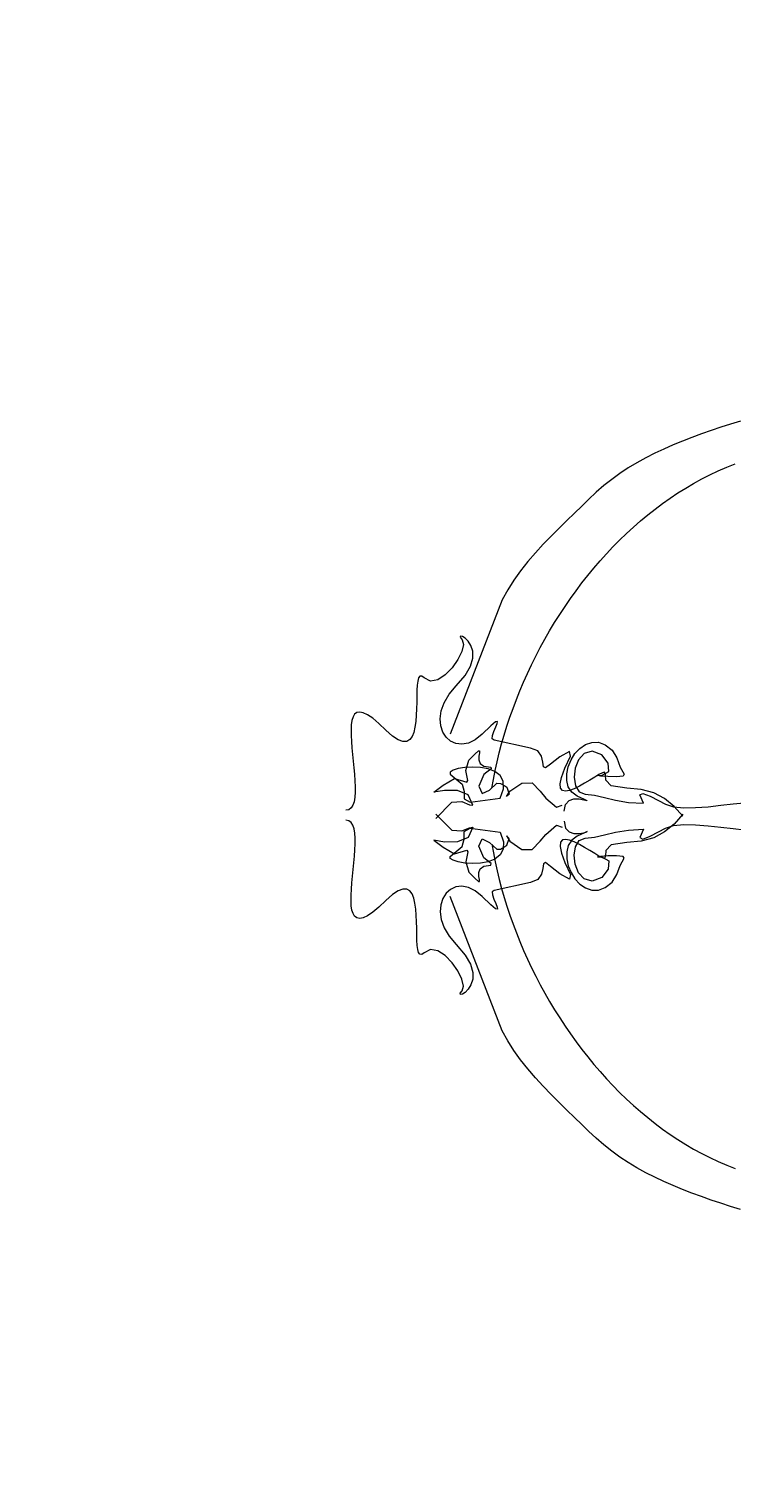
# Model space of a CAD drawing. Header units: centimetres. Extents: x -377343 to 693706, y 194584 to 813780.
# Drawn here: x 194758.4 to 194837.5, y 497991.7 to 498153 of the extents above; entities that cross this region are included whole.
import ezdxf

# ---------------------------------------------------------------- set-up
doc = ezdxf.new("R2010")
doc.units = ezdxf.units.CM
doc.layers.add('Layer1', color=7, linetype='Continuous')
doc.layers.add('PIPA', color=11, linetype='Continuous')

msp = doc.modelspace()

# ---------------------------------------------------------------- linework, layer by layer
at = {"layer": 'Layer1'}
for p, q in [((194838.284, 498108.955), (194837.183, 498108.613)), ((194833.909, 498107.524), (194832.834, 498107.131)), ((194834.994, 498107.9), (194833.909, 498107.524)), ((194836.085, 498108.262), (194834.994, 498107.9)), ((194837.183, 498108.613), (194836.085, 498108.262)), ((194829.678, 498105.829), (194828.655, 498105.345)), ((194830.716, 498106.287), (194829.678, 498105.829)), ((194831.769, 498106.72), (194830.716, 498106.287)), ((194832.834, 498107.131), (194831.769, 498106.72)), ((194826.663, 498104.283), (194825.697, 498103.701)), ((194827.65, 498104.83), (194826.663, 498104.283)), ((194828.655, 498105.345), (194827.65, 498104.83)), ((194836.736, 498103.78), (194837.693, 498104.155)), ((194836.736, 498103.78), (194837.693, 498104.155)), ((194824.754, 498103.082), (194823.834, 498102.422)), ((194825.697, 498103.701), (194824.754, 498103.082)), ((194833.028, 498101.973), (194833.936, 498102.469)), ((194833.028, 498101.973), (194833.936, 498102.469)), ((194833.936, 498102.469), (194834.857, 498102.936)), ((194833.936, 498102.469), (194834.857, 498102.936)), ((194834.857, 498102.936), (194835.79, 498103.373)), ((194834.857, 498102.936), (194835.79, 498103.373)), ((194835.79, 498103.373), (194836.736, 498103.78)), ((194835.79, 498103.373), (194836.736, 498103.78)), ((194822.074, 498100.969), (194821.236, 498100.172)), ((194822.94, 498101.718), (194822.074, 498100.969)), ((194823.834, 498102.422), (194822.94, 498101.718)), ((194830.385, 498100.322), (194831.253, 498100.899)), ((194830.385, 498100.322), (194831.253, 498100.899)), ((194831.253, 498100.899), (194832.134, 498101.45)), ((194831.253, 498100.899), (194832.134, 498101.45)), ((194832.134, 498101.45), (194833.028, 498101.973)), ((194832.134, 498101.45), (194833.028, 498101.973)), ((194820.474, 498099.421), (194819.659, 498098.634)), ((194821.236, 498100.172), (194820.474, 498099.421)), ((194828.692, 498099.092), (194829.532, 498099.719)), ((194828.692, 498099.092), (194829.532, 498099.719)), ((194829.532, 498099.719), (194830.385, 498100.322)), ((194829.532, 498099.719), (194830.385, 498100.322)), ((194818.805, 498097.811), (194817.925, 498096.952)), ((194819.659, 498098.634), (194818.805, 498097.811)), ((194826.263, 498097.068), (194827.058, 498097.766)), ((194826.263, 498097.068), (194827.058, 498097.766)), ((194827.058, 498097.766), (194827.868, 498098.44)), ((194827.058, 498097.766), (194827.868, 498098.44)), ((194827.868, 498098.44), (194828.692, 498099.092)), ((194827.868, 498098.44), (194828.692, 498099.092)), ((194817.032, 498096.059), (194816.141, 498095.133)), ((194817.925, 498096.952), (194817.032, 498096.059)), ((194824.72, 498095.611), (194825.484, 498096.35)), ((194824.72, 498095.611), (194825.484, 498096.35)), ((194825.484, 498096.35), (194826.263, 498097.068)), ((194825.484, 498096.35), (194826.263, 498097.068)), ((194816.141, 498095.133), (194815.263, 498094.173)), ((194823.24, 498094.073), (194823.971, 498094.851)), ((194823.24, 498094.073), (194823.971, 498094.851)), ((194823.971, 498094.851), (194824.72, 498095.611)), ((194823.971, 498094.851), (194824.72, 498095.611)), ((194814.413, 498093.182), (194813.604, 498092.159)), ((194815.263, 498094.173), (194814.413, 498093.182)), ((194821.825, 498092.461), (194822.524, 498093.276)), ((194821.825, 498092.461), (194822.524, 498093.276)), ((194822.524, 498093.276), (194823.24, 498094.073)), ((194822.524, 498093.276), (194823.24, 498094.073)), ((194813.604, 498092.159), (194812.848, 498091.106)), ((194820.478, 498090.783), (194821.143, 498091.63)), ((194820.478, 498090.783), (194821.143, 498091.63)), ((194821.143, 498091.63), (194821.825, 498092.461)), ((194821.143, 498091.63), (194821.825, 498092.461)), ((194812.16, 498090.023), (194811.552, 498088.911)), ((194812.848, 498091.106), (194812.16, 498090.023)), ((194819.202, 498089.043), (194819.831, 498089.92)), ((194819.202, 498089.043), (194819.831, 498089.92)), ((194819.831, 498089.92), (194820.478, 498090.783)), ((194819.831, 498089.92), (194820.478, 498090.783)), ((194811.552, 498088.911), (194805.697, 498073.822)), ((194817.997, 498087.25), (194818.59, 498088.153)), ((194817.997, 498087.25), (194818.59, 498088.153)), ((194818.59, 498088.153), (194819.202, 498089.043)), ((194818.59, 498088.153), (194819.202, 498089.043)), ((194816.866, 498085.408), (194817.422, 498086.335)), ((194816.866, 498085.408), (194817.422, 498086.335)), ((194817.422, 498086.335), (194817.997, 498087.25)), ((194817.422, 498086.335), (194817.997, 498087.25)), ((194806.861, 498084.815), (194806.829, 498084.693)), ((194807.071, 498084.777), (194806.861, 498084.815)), ((194807.385, 498084.584), (194807.071, 498084.777)), ((194816.329, 498084.472), (194816.866, 498085.408)), ((194816.329, 498084.472), (194816.866, 498085.408)), ((194807.013, 498083.105), (194806.565, 498082.182)), ((194806.829, 498084.693), (194807.048, 498084.407)), ((194807.197, 498083.891), (194807.013, 498083.105)), ((194807.048, 498084.407), (194807.197, 498083.891)), ((194807.731, 498084.24), (194807.385, 498084.584)), ((194808.035, 498083.749), (194807.731, 498084.24)), ((194808.224, 498083.115), (194808.035, 498083.749)), ((194808.226, 498082.341), (194808.224, 498083.115)), ((194815.314, 498082.57), (194815.812, 498083.525)), ((194815.314, 498082.57), (194815.812, 498083.525)), ((194815.812, 498083.525), (194816.329, 498084.472)), ((194815.812, 498083.525), (194816.329, 498084.472)), ((194806.565, 498082.182), (194805.922, 498081.254)), ((194807.966, 498081.433), (194808.226, 498082.341)), ((194814.378, 498080.637), (194814.836, 498081.607)), ((194814.378, 498080.637), (194814.836, 498081.607)), ((194814.836, 498081.607), (194815.314, 498082.57)), ((194814.836, 498081.607), (194815.314, 498082.57)), ((194802.16, 498080.121), (194802.064, 498079.779)), ((194802.303, 498080.311), (194802.16, 498080.121)), ((194802.502, 498080.321), (194802.303, 498080.311)), ((194802.769, 498080.128), (194802.502, 498080.321)), ((194803.507, 498079.758), (194802.769, 498080.128)), ((194804.324, 498079.91), (194803.507, 498079.758)), ((194805.152, 498080.453), (194804.324, 498079.91)), ((194805.922, 498081.254), (194805.152, 498080.453)), ((194806.372, 498079.227), (194807.373, 498080.394)), ((194807.373, 498080.394), (194807.966, 498081.433)), ((194813.94, 498079.66), (194814.378, 498080.637)), ((194813.94, 498079.66), (194814.378, 498080.637)), ((194801.972, 498078.736), (194801.955, 498078.086)), ((194802.005, 498079.308), (194801.972, 498078.736)), ((194802.064, 498079.779), (194802.005, 498079.308)), ((194805.016, 498077.34), (194805.569, 498078.284)), ((194805.569, 498078.284), (194806.372, 498079.227)), ((194813.128, 498077.691), (194813.523, 498078.678)), ((194813.128, 498077.691), (194813.523, 498078.678)), ((194813.523, 498078.678), (194813.94, 498079.66)), ((194813.523, 498078.678), (194813.94, 498079.66)), ((194801.927, 498076.66), (194801.896, 498075.933)), ((194801.944, 498077.386), (194801.927, 498076.66)), ((194801.955, 498078.086), (194801.944, 498077.386)), ((194804.692, 498076.421), (194805.016, 498077.34)), ((194812.4, 498075.706), (194812.753, 498076.7)), ((194812.4, 498075.706), (194812.753, 498076.7)), ((194812.753, 498076.7), (194813.128, 498077.691)), ((194812.753, 498076.7), (194813.128, 498077.691)), ((194794.67, 498075.34), (194794.596, 498074.854)), ((194794.793, 498075.739), (194794.67, 498075.34)), ((194794.975, 498076.038), (194794.793, 498075.739)), ((194795.223, 498076.224), (194794.975, 498076.038)), ((194795.543, 498076.284), (194795.223, 498076.224)), ((194795.943, 498076.207), (194795.543, 498076.284)), ((194796.43, 498075.98), (194795.943, 498076.207)), ((194797.012, 498075.59), (194796.43, 498075.98)), ((194797.696, 498075.025), (194797.012, 498075.59)), ((194798.49, 498074.273), (194797.696, 498075.025)), ((194801.84, 498075.232), (194801.747, 498074.582)), ((194801.896, 498075.933), (194801.84, 498075.232)), ((194804.576, 498075.549), (194804.692, 498076.421)), ((194804.645, 498074.75), (194804.576, 498075.549)), ((194810.794, 498075.19), (194810.258, 498074.748)), ((194811.002, 498075.248), (194810.794, 498075.19)), ((194810.811, 498074.615), (194810.976, 498075.023)), ((194810.976, 498075.023), (194811.002, 498075.248)), ((194812.068, 498074.71), (194812.4, 498075.706)), ((194812.068, 498074.71), (194812.4, 498075.706)), ((194794.596, 498074.854), (194794.567, 498074.292)), ((194794.567, 498074.292), (194794.573, 498073.667)), ((194794.573, 498073.667), (194794.607, 498072.992)), ((194799.238, 498073.598), (194798.49, 498074.273)), ((194799.868, 498073.178), (194799.238, 498073.598)), ((194801.415, 498073.537), (194801.154, 498073.192)), ((194801.609, 498074.009), (194801.415, 498073.537)), ((194801.747, 498074.582), (194801.609, 498074.009)), ((194804.878, 498074.046), (194804.645, 498074.75)), ((194805.254, 498073.462), (194804.878, 498074.046)), ((194805.751, 498073.023), (194805.254, 498073.462)), ((194809.3, 498073.822), (194808.52, 498073.182)), ((194810.258, 498074.748), (194809.3, 498073.822)), ((194810.427, 498073.288), (194810.442, 498073.647)), ((194810.442, 498073.647), (194810.601, 498074.122)), ((194810.601, 498074.122), (194810.811, 498074.615)), ((194811.472, 498072.713), (194811.759, 498073.712)), ((194811.472, 498072.713), (194811.759, 498073.712)), ((194811.759, 498073.712), (194812.068, 498074.71)), ((194811.759, 498073.712), (194812.068, 498074.71)), ((194794.607, 498072.992), (194794.663, 498072.279)), ((194794.663, 498072.279), (194794.733, 498071.541)), ((194800.391, 498072.987), (194799.868, 498073.178)), ((194800.816, 498073), (194800.391, 498072.987)), ((194801.154, 498073.192), (194800.816, 498073)), ((194806.347, 498072.751), (194805.751, 498073.023)), ((194807.022, 498072.671), (194806.347, 498072.751)), ((194807.754, 498072.807), (194807.022, 498072.671)), ((194808.52, 498073.182), (194807.754, 498072.807)), ((194808.517, 498071.602), (194808.888, 498071.924)), ((194808.517, 498071.602), (194808.888, 498071.924)), ((194808.888, 498071.924), (194809.008, 498071.935)), ((194808.888, 498071.924), (194809.008, 498071.935)), ((194809.008, 498071.935), (194808.981, 498071.718)), ((194809.008, 498071.935), (194808.981, 498071.718)), ((194810.651, 498073.146), (194810.427, 498073.288)), ((194814.705, 498072.246), (194810.651, 498073.146)), ((194811.208, 498071.714), (194811.472, 498072.713)), ((194811.208, 498071.714), (194811.472, 498072.713)), ((194815.544, 498071.924), (194814.705, 498072.246)), ((194815.94, 498071.328), (194815.544, 498071.924)), ((194819.076, 498071.862), (194817.992, 498071.278)), ((194819.209, 498071.345), (194819.076, 498071.862)), ((194819.708, 498071.621), (194820.255, 498072.211)), ((194819.708, 498071.621), (194820.255, 498072.211)), ((194820.255, 498072.211), (194820.889, 498072.649)), ((194820.255, 498072.211), (194820.889, 498072.649)), ((194821.641, 498071.901), (194820.752, 498071.633)), ((194821.641, 498071.901), (194820.752, 498071.633)), ((194820.889, 498072.649), (194821.589, 498072.891)), ((194820.889, 498072.649), (194821.589, 498072.891)), ((194821.589, 498072.891), (194822.336, 498072.895)), ((194821.589, 498072.891), (194822.336, 498072.895)), ((194822.72, 498071.479), (194821.641, 498071.901)), ((194822.72, 498071.479), (194821.641, 498071.901)), ((194822.336, 498072.895), (194823.111, 498072.617)), ((194822.336, 498072.895), (194823.111, 498072.617)), ((194823.111, 498072.617), (194823.893, 498072.014)), ((194823.111, 498072.617), (194823.893, 498072.014)), ((194823.893, 498072.014), (194824.419, 498071.138)), ((194823.893, 498072.014), (194824.419, 498071.138)), ((194794.733, 498071.541), (194794.81, 498070.791)), ((194794.81, 498070.791), (194794.886, 498070.04)), ((194807.457, 498069.72), (194807.79, 498070.888)), ((194807.457, 498069.72), (194807.79, 498070.888)), ((194807.79, 498070.888), (194808.517, 498071.602)), ((194807.79, 498070.888), (194808.517, 498071.602)), ((194808.91, 498071.355), (194808.9, 498070.929)), ((194808.91, 498071.355), (194808.9, 498070.929)), ((194808.9, 498070.929), (194809.053, 498070.523)), ((194808.9, 498070.929), (194809.053, 498070.523)), ((194808.981, 498071.718), (194808.91, 498071.355)), ((194808.981, 498071.718), (194808.91, 498071.355)), ((194809.053, 498070.523), (194809.475, 498070.219)), ((194809.053, 498070.523), (194809.475, 498070.219)), ((194809.475, 498070.219), (194810.268, 498070.1)), ((194809.475, 498070.219), (194810.268, 498070.1)), ((194810.747, 498069.719), (194810.966, 498070.716)), ((194810.747, 498069.719), (194810.966, 498070.716)), ((194810.966, 498070.716), (194811.208, 498071.714)), ((194810.966, 498070.716), (194811.208, 498071.714)), ((194816.085, 498070.669), (194815.94, 498071.328)), ((194816.173, 498070.16), (194816.085, 498070.669)), ((194816.957, 498070.444), (194816.399, 498070.014)), ((194817.992, 498071.278), (194816.957, 498070.444)), ((194818.58, 498069.988), (194819.209, 498071.345)), ((194818.952, 498070.155), (194819.267, 498070.921)), ((194818.952, 498070.155), (194819.267, 498070.921)), ((194819.267, 498070.921), (194819.708, 498071.621)), ((194819.267, 498070.921), (194819.708, 498071.621)), ((194820.116, 498070.941), (194819.735, 498069.995)), ((194820.116, 498070.941), (194819.735, 498069.995)), ((194820.752, 498071.633), (194820.116, 498070.941)), ((194820.752, 498071.633), (194820.116, 498070.941)), ((194823.429, 498070.55), (194822.72, 498071.479)), ((194823.429, 498070.55), (194822.72, 498071.479)), ((194823.525, 498069.621), (194823.429, 498070.55)), ((194823.525, 498069.621), (194823.429, 498070.55)), ((194824.419, 498071.138), (194824.794, 498070.112)), ((194824.419, 498071.138), (194824.794, 498070.112)), ((194794.886, 498070.04), (194794.953, 498069.301)), ((194794.953, 498069.301), (194795.005, 498068.587)), ((194795.005, 498068.587), (194795.035, 498067.91)), ((194804.913, 498068.077), (194806.201, 498068.819)), ((194804.913, 498068.077), (194806.201, 498068.819)), ((194805.709, 498069.544), (194805.697, 498069.318)), ((194805.697, 498069.318), (194807.048, 498068.192)), ((194806.036, 498069.759), (194805.709, 498069.544)), ((194806.608, 498069.941), (194806.036, 498069.759)), ((194806.201, 498068.819), (194807.565, 498068.41)), ((194806.201, 498068.819), (194807.565, 498068.41)), ((194807.357, 498070.069), (194806.608, 498069.941)), ((194808.211, 498070.121), (194807.357, 498070.069)), ((194807.674, 498068.602), (194807.457, 498069.72)), ((194807.674, 498068.602), (194807.457, 498069.72)), ((194807.565, 498068.41), (194807.674, 498068.602)), ((194807.565, 498068.41), (194807.674, 498068.602)), ((194809.103, 498070.078), (194808.211, 498070.121)), ((194809.467, 498069.265), (194808.917, 498067.96)), ((194809.467, 498069.265), (194808.917, 498067.96)), ((194809.962, 498069.917), (194809.103, 498070.078)), ((194810.318, 498069.92), (194809.467, 498069.265)), ((194810.318, 498069.92), (194809.467, 498069.265)), ((194810.718, 498069.618), (194809.962, 498069.917)), ((194810.268, 498070.1), (194810.318, 498069.92)), ((194810.268, 498070.1), (194810.318, 498069.92)), ((194810.38, 498067.735), (194810.552, 498068.725)), ((194810.38, 498067.735), (194810.552, 498068.725)), ((194810.552, 498068.725), (194810.747, 498069.719)), ((194810.552, 498068.725), (194810.747, 498069.719)), ((194811.302, 498069.159), (194810.718, 498069.618)), ((194811.645, 498068.52), (194811.302, 498069.159)), ((194816.399, 498070.014), (194816.173, 498070.16)), ((194818.051, 498068.217), (194818.204, 498068.957)), ((194818.204, 498068.957), (194818.58, 498069.988)), ((194818.778, 498068.595), (194818.783, 498069.365)), ((194818.778, 498068.595), (194818.783, 498069.365)), ((194818.958, 498067.888), (194818.778, 498068.595)), ((194818.958, 498067.888), (194818.778, 498068.595)), ((194818.783, 498069.365), (194818.952, 498070.155)), ((194818.783, 498069.365), (194818.952, 498070.155)), ((194819.735, 498069.995), (194819.615, 498068.965)), ((194819.735, 498069.995), (194819.615, 498068.965)), ((194819.615, 498068.965), (194819.758, 498068.019)), ((194819.615, 498068.965), (194819.758, 498068.019)), ((194821.38, 498068.661), (194820.794, 498068.308)), ((194821.926, 498068.995), (194821.38, 498068.661)), ((194822.404, 498069.277), (194821.926, 498068.995)), ((194822.247, 498069.168), (194822.767, 498069.199)), ((194822.247, 498069.168), (194822.767, 498069.199)), ((194822.584, 498069.103), (194822.247, 498069.168)), ((194822.584, 498069.103), (194822.247, 498069.168)), ((194822.785, 498069.471), (194822.404, 498069.277)), ((194823.415, 498069.044), (194822.584, 498069.103)), ((194823.415, 498069.044), (194822.584, 498069.103)), ((194822.767, 498069.199), (194823.525, 498069.621)), ((194822.767, 498069.199), (194823.525, 498069.621)), ((194823.038, 498069.543), (194822.785, 498069.471)), ((194823.14, 498069.261), (194823.038, 498069.543)), ((194823.179, 498068.642), (194823.14, 498069.261)), ((194823.766, 498068.023), (194823.179, 498068.642)), ((194824.377, 498069.032), (194823.415, 498069.044)), ((194824.377, 498069.032), (194823.415, 498069.044)), ((194825.108, 498069.107), (194824.377, 498069.032)), ((194825.108, 498069.107), (194824.377, 498069.032)), ((194824.794, 498070.112), (194825.244, 498069.311)), ((194824.794, 498070.112), (194825.244, 498069.311)), ((194825.244, 498069.311), (194825.108, 498069.107)), ((194825.244, 498069.311), (194825.108, 498069.107)), ((194795.034, 498067.283), (194794.996, 498066.718)), ((194795.035, 498067.91), (194795.034, 498067.283)), ((194803.849, 498067.284), (194804.913, 498068.077)), ((194803.849, 498067.284), (194804.913, 498068.077)), ((194805.058, 498067.499), (194803.849, 498067.284)), ((194805.058, 498067.499), (194803.849, 498067.284)), ((194806.51, 498067.481), (194805.058, 498067.499)), ((194806.51, 498067.481), (194805.058, 498067.499)), ((194807.729, 498066.999), (194806.51, 498067.481)), ((194807.729, 498066.999), (194806.51, 498067.481)), ((194807.048, 498068.192), (194807.282, 498067.366)), ((194807.282, 498067.366), (194807.265, 498066.54)), ((194808.241, 498065.82), (194807.729, 498066.999)), ((194808.241, 498065.82), (194807.729, 498066.999)), ((194808.917, 498067.96), (194809.292, 498067.147)), ((194808.917, 498067.96), (194809.292, 498067.147)), ((194809.292, 498067.147), (194810.118, 498067.534)), ((194809.292, 498067.147), (194810.118, 498067.534)), ((194810.118, 498067.534), (194810.943, 498068.298)), ((194810.118, 498067.534), (194810.943, 498068.298)), ((194810.943, 498068.298), (194811.335, 498068.281)), ((194810.943, 498068.298), (194811.335, 498068.281)), ((194811.327, 498066.615), (194811.676, 498067.679)), ((194811.335, 498068.281), (194811.828, 498068.014)), ((194811.335, 498068.281), (194811.828, 498068.014)), ((194811.676, 498067.679), (194811.645, 498068.52)), ((194811.828, 498068.014), (194812.07, 498067.847)), ((194811.828, 498068.014), (194812.07, 498067.847)), ((194812.019, 498066.813), (194812.407, 498067.397)), ((194812.019, 498066.813), (194812.407, 498067.397)), ((194812.307, 498067.08), (194812.019, 498066.813)), ((194812.307, 498067.08), (194812.019, 498066.813)), ((194812.07, 498067.847), (194812.307, 498067.08)), ((194812.07, 498067.847), (194812.307, 498067.08)), ((194812.407, 498067.397), (194813.734, 498068.323)), ((194812.407, 498067.397), (194813.734, 498068.323)), ((194813.734, 498068.323), (194814.91, 498068.348)), ((194813.734, 498068.323), (194814.91, 498068.348)), ((194814.91, 498068.348), (194815.786, 498067.397)), ((194814.91, 498068.348), (194815.786, 498067.397)), ((194815.786, 498067.397), (194816.428, 498066.638)), ((194815.786, 498067.397), (194816.428, 498066.638)), ((194818.093, 498067.734), (194818.051, 498068.217)), ((194818.3, 498067.474), (194818.093, 498067.734)), ((194818.644, 498067.403), (194818.3, 498067.474)), ((194819.094, 498067.484), (194818.644, 498067.403)), ((194819.343, 498067.286), (194818.958, 498067.888)), ((194819.343, 498067.286), (194818.958, 498067.888)), ((194819.622, 498067.686), (194819.094, 498067.484)), ((194819.952, 498066.834), (194819.343, 498067.286)), ((194819.952, 498066.834), (194819.343, 498067.286)), ((194820.199, 498067.972), (194819.622, 498067.686)), ((194819.758, 498068.019), (194820.17, 498067.327)), ((194819.758, 498068.019), (194820.17, 498067.327)), ((194820.17, 498067.327), (194820.853, 498067.059)), ((194820.17, 498067.327), (194820.853, 498067.059)), ((194820.794, 498068.308), (194820.199, 498067.972)), ((194820.853, 498067.059), (194821.889, 498066.954)), ((194820.853, 498067.059), (194821.889, 498066.954)), ((194825.515, 498067.741), (194823.766, 498068.023)), ((194827.144, 498067.608), (194825.515, 498067.741)), ((194826.982, 498066.985), (194827.332, 498067.157)), ((194826.982, 498066.985), (194827.332, 498067.157)), ((194827.384, 498066.046), (194826.982, 498066.985)), ((194827.384, 498066.046), (194826.982, 498066.985)), ((194828.546, 498067.215), (194827.144, 498067.608)), ((194827.332, 498067.157), (194828.13, 498066.848)), ((194827.332, 498067.157), (194828.13, 498066.848)), ((194829.764, 498066.574), (194828.546, 498067.215)), ((194794.583, 498065.522), (194794.321, 498065.33)), ((194794.778, 498065.825), (194794.583, 498065.522)), ((194794.913, 498066.228), (194794.778, 498065.825)), ((194794.996, 498066.718), (194794.913, 498066.228)), ((194804.074, 498064.356), (194805.876, 498066.158)), ((194804.074, 498064.356), (194805.876, 498066.158)), ((194805.876, 498066.158), (194806.99, 498066.246)), ((194805.876, 498066.158), (194806.99, 498066.246)), ((194806.99, 498066.246), (194807.878, 498065.883)), ((194806.99, 498066.246), (194807.878, 498065.883)), ((194807.265, 498066.54), (194807.949, 498066.165)), ((194807.878, 498065.883), (194808.241, 498065.82)), ((194807.878, 498065.883), (194808.241, 498065.82)), ((194807.949, 498066.165), (194811.327, 498066.615)), ((194816.428, 498066.638), (194817.621, 498065.603)), ((194816.428, 498066.638), (194817.621, 498065.603)), ((194817.621, 498065.603), (194818.263, 498065.82)), ((194817.621, 498065.603), (194818.263, 498065.82)), ((194818.488, 498065.145), (194818.646, 498065.922)), ((194818.488, 498065.145), (194818.646, 498065.922)), ((194818.646, 498065.922), (194819.049, 498066.357)), ((194818.646, 498065.922), (194819.049, 498066.357)), ((194819.049, 498066.357), (194819.593, 498066.534)), ((194819.049, 498066.357), (194819.593, 498066.534)), ((194819.593, 498066.534), (194820.174, 498066.535)), ((194819.593, 498066.534), (194820.174, 498066.535)), ((194820.762, 498066.457), (194819.952, 498066.834)), ((194820.762, 498066.457), (194819.952, 498066.834)), ((194820.174, 498066.535), (194820.685, 498066.445)), ((194820.174, 498066.535), (194820.685, 498066.445)), ((194820.685, 498066.445), (194821.024, 498066.346)), ((194820.685, 498066.445), (194821.024, 498066.346)), ((194821.084, 498066.322), (194820.762, 498066.457)), ((194821.084, 498066.322), (194820.762, 498066.457)), ((194821.024, 498066.346), (194821.084, 498066.322)), ((194821.024, 498066.346), (194821.084, 498066.322)), ((194821.889, 498066.954), (194823.006, 498066.702)), ((194821.889, 498066.954), (194823.006, 498066.702)), ((194823.006, 498066.702), (194824.258, 498066.402)), ((194823.006, 498066.702), (194824.258, 498066.402)), ((194824.258, 498066.402), (194825.699, 498066.151)), ((194824.258, 498066.402), (194825.699, 498066.151)), ((194825.699, 498066.151), (194827.384, 498066.046)), ((194825.699, 498066.151), (194827.384, 498066.046)), ((194828.13, 498066.848), (194829.074, 498066.345)), ((194828.13, 498066.848), (194829.074, 498066.345)), ((194829.074, 498066.345), (194829.861, 498065.933)), ((194829.074, 498066.345), (194829.861, 498065.933)), ((194830.841, 498065.694), (194829.764, 498066.574)), ((194829.861, 498065.933), (194830.767, 498065.652)), ((194829.861, 498065.933), (194830.767, 498065.652)), ((194830.767, 498065.652), (194831.916, 498065.541)), ((194830.767, 498065.652), (194831.916, 498065.541)), ((194831.821, 498064.588), (194830.841, 498065.694)), ((194831.916, 498065.541), (194833.234, 498065.559)), ((194831.916, 498065.541), (194833.234, 498065.559)), ((194833.234, 498065.559), (194834.647, 498065.666)), ((194833.234, 498065.559), (194834.647, 498065.666)), ((194834.647, 498065.666), (194836.081, 498065.82)), ((194834.647, 498065.666), (194836.081, 498065.82)), ((194836.081, 498065.82), (194837.462, 498065.98)), ((194836.081, 498065.82), (194837.462, 498065.98)), ((194837.462, 498065.98), (194838.717, 498066.107)), ((194837.462, 498065.98), (194838.717, 498066.107)), ((194794.321, 498065.33), (194793.986, 498065.264)), ((194794.321, 498064.071), (194793.986, 498064.138)), ((194794.583, 498063.88), (194794.321, 498064.071)), ((194794.778, 498063.577), (194794.583, 498063.88)), ((194804.074, 498064.837), (194805.876, 498063.035)), ((194804.074, 498064.837), (194805.876, 498063.035)), ((194818.488, 498064.049), (194818.646, 498063.271)), ((194818.488, 498064.049), (194818.646, 498063.271)), ((194831.821, 498064.813), (194830.841, 498063.707)), ((194794.913, 498063.174), (194794.778, 498063.577)), ((194794.996, 498062.684), (194794.913, 498063.174)), ((194795.034, 498062.119), (194794.996, 498062.684)), ((194795.035, 498061.492), (194795.034, 498062.119)), ((194805.876, 498063.035), (194806.99, 498062.947)), ((194805.876, 498063.035), (194806.99, 498062.947)), ((194807.729, 498062.194), (194806.51, 498061.712)), ((194807.729, 498062.194), (194806.51, 498061.712)), ((194806.99, 498062.947), (194807.878, 498063.31)), ((194806.99, 498062.947), (194807.878, 498063.31)), ((194807.265, 498062.862), (194807.949, 498063.237)), ((194807.282, 498062.036), (194807.265, 498062.862)), ((194808.241, 498063.373), (194807.729, 498062.194)), ((194808.241, 498063.373), (194807.729, 498062.194)), ((194807.878, 498063.31), (194808.241, 498063.373)), ((194807.878, 498063.31), (194808.241, 498063.373)), ((194807.949, 498063.237), (194811.327, 498062.787)), ((194811.327, 498062.787), (194811.676, 498061.723)), ((194812.307, 498062.113), (194812.019, 498062.38)), ((194812.019, 498062.38), (194812.407, 498061.796)), ((194812.307, 498062.113), (194812.019, 498062.38)), ((194812.019, 498062.38), (194812.407, 498061.796)), ((194815.786, 498061.796), (194816.428, 498062.555)), ((194815.786, 498061.796), (194816.428, 498062.555)), ((194816.428, 498062.555), (194817.621, 498063.59)), ((194816.428, 498062.555), (194817.621, 498063.59)), ((194817.621, 498063.59), (194818.263, 498063.373)), ((194817.621, 498063.59), (194818.263, 498063.373)), ((194818.646, 498063.271), (194819.049, 498062.836)), ((194818.646, 498063.271), (194819.049, 498062.836)), ((194819.049, 498062.836), (194819.593, 498062.66)), ((194819.049, 498062.836), (194819.593, 498062.66)), ((194819.952, 498062.359), (194819.343, 498061.907)), ((194819.952, 498062.359), (194819.343, 498061.907)), ((194819.593, 498062.66), (194820.174, 498062.658)), ((194819.593, 498062.66), (194820.174, 498062.658)), ((194820.762, 498062.736), (194819.952, 498062.359)), ((194820.762, 498062.736), (194819.952, 498062.359)), ((194820.17, 498061.866), (194820.853, 498062.134)), ((194820.17, 498061.866), (194820.853, 498062.134)), ((194820.174, 498062.658), (194820.685, 498062.749)), ((194820.174, 498062.658), (194820.685, 498062.749)), ((194820.685, 498062.749), (194821.024, 498062.847)), ((194820.685, 498062.749), (194821.024, 498062.847)), ((194821.084, 498062.871), (194820.762, 498062.736)), ((194821.084, 498062.871), (194820.762, 498062.736)), ((194820.853, 498062.134), (194821.889, 498062.24)), ((194820.853, 498062.134), (194821.889, 498062.24)), ((194821.024, 498062.847), (194821.084, 498062.871)), ((194821.024, 498062.847), (194821.084, 498062.871)), ((194821.889, 498062.24), (194823.006, 498062.491)), ((194821.889, 498062.24), (194823.006, 498062.491)), ((194823.006, 498062.491), (194824.258, 498062.791)), ((194823.006, 498062.491), (194824.258, 498062.791)), ((194824.258, 498062.791), (194825.699, 498063.042)), ((194824.258, 498062.791), (194825.699, 498063.042)), ((194825.699, 498063.042), (194827.384, 498063.148)), ((194825.699, 498063.042), (194827.384, 498063.148)), ((194827.384, 498063.148), (194826.982, 498062.208)), ((194827.384, 498063.148), (194826.982, 498062.208)), ((194826.982, 498062.208), (194827.332, 498062.036)), ((194826.982, 498062.208), (194827.332, 498062.036)), ((194828.546, 498062.187), (194827.144, 498061.794)), ((194827.332, 498062.036), (194828.13, 498062.345)), ((194827.332, 498062.036), (194828.13, 498062.345)), ((194828.13, 498062.345), (194829.074, 498062.849)), ((194828.13, 498062.345), (194829.074, 498062.849)), ((194829.764, 498062.828), (194828.546, 498062.187)), ((194829.074, 498062.849), (194829.861, 498063.26)), ((194829.074, 498062.849), (194829.861, 498063.26)), ((194830.841, 498063.707), (194829.764, 498062.828)), ((194829.861, 498063.26), (194830.767, 498063.542)), ((194829.861, 498063.26), (194830.767, 498063.542)), ((194830.767, 498063.542), (194831.916, 498063.653)), ((194830.767, 498063.542), (194831.916, 498063.653)), ((194831.916, 498063.653), (194833.234, 498063.634)), ((194831.916, 498063.653), (194833.234, 498063.634)), ((194833.234, 498063.634), (194834.647, 498063.528)), ((194833.234, 498063.634), (194834.647, 498063.528)), ((194834.647, 498063.528), (194836.081, 498063.374)), ((194834.647, 498063.528), (194836.081, 498063.374)), ((194836.081, 498063.374), (194837.462, 498063.213)), ((194836.081, 498063.374), (194837.462, 498063.213)), ((194837.462, 498063.213), (194838.717, 498063.086)), ((194837.462, 498063.213), (194838.717, 498063.086)), ((194794.953, 498060.101), (194795.005, 498060.815)), ((194795.005, 498060.815), (194795.035, 498061.492)), ((194805.058, 498061.694), (194803.849, 498061.909)), ((194803.849, 498061.909), (194804.913, 498061.117)), ((194805.058, 498061.694), (194803.849, 498061.909)), ((194803.849, 498061.909), (194804.913, 498061.117)), ((194804.913, 498061.117), (194806.201, 498060.374)), ((194804.913, 498061.117), (194806.201, 498060.374)), ((194806.51, 498061.712), (194805.058, 498061.694)), ((194806.51, 498061.712), (194805.058, 498061.694)), ((194805.697, 498060.084), (194807.048, 498061.21)), ((194806.201, 498060.374), (194807.565, 498060.783)), ((194806.201, 498060.374), (194807.565, 498060.783)), ((194807.048, 498061.21), (194807.282, 498062.036)), ((194807.674, 498060.591), (194807.457, 498059.473)), ((194807.674, 498060.591), (194807.457, 498059.473)), ((194807.565, 498060.783), (194807.674, 498060.591)), ((194807.565, 498060.783), (194807.674, 498060.591)), ((194808.917, 498061.233), (194809.292, 498062.047)), ((194808.917, 498061.233), (194809.292, 498062.047)), ((194809.467, 498059.928), (194808.917, 498061.233)), ((194809.467, 498059.928), (194808.917, 498061.233)), ((194809.292, 498062.047), (194810.118, 498061.659)), ((194809.292, 498062.047), (194810.118, 498061.659)), ((194810.118, 498061.659), (194810.943, 498060.896)), ((194810.118, 498061.659), (194810.943, 498060.896)), ((194810.38, 498061.459), (194810.552, 498060.468)), ((194810.38, 498061.459), (194810.552, 498060.468)), ((194810.943, 498060.896), (194811.335, 498060.912)), ((194810.943, 498060.896), (194811.335, 498060.912)), ((194811.645, 498060.882), (194811.302, 498060.242)), ((194811.335, 498060.912), (194811.828, 498061.179)), ((194811.335, 498060.912), (194811.828, 498061.179)), ((194811.676, 498061.723), (194811.645, 498060.882)), ((194811.828, 498061.179), (194812.07, 498061.346)), ((194811.828, 498061.179), (194812.07, 498061.346)), ((194812.07, 498061.346), (194812.307, 498062.113)), ((194812.07, 498061.346), (194812.307, 498062.113)), ((194812.407, 498061.796), (194813.734, 498060.871)), ((194812.407, 498061.796), (194813.734, 498060.871)), ((194813.734, 498060.871), (194814.91, 498060.846)), ((194813.734, 498060.871), (194814.91, 498060.846)), ((194814.91, 498060.846), (194815.786, 498061.796)), ((194814.91, 498060.846), (194815.786, 498061.796)), ((194818.093, 498061.667), (194818.051, 498061.185)), ((194818.051, 498061.185), (194818.204, 498060.445)), ((194818.3, 498061.927), (194818.093, 498061.667)), ((194818.644, 498061.999), (194818.3, 498061.927)), ((194819.094, 498061.917), (194818.644, 498061.999)), ((194818.958, 498061.305), (194818.778, 498060.598)), ((194818.958, 498061.305), (194818.778, 498060.598)), ((194818.778, 498060.598), (194818.783, 498059.828)), ((194818.778, 498060.598), (194818.783, 498059.828)), ((194819.343, 498061.907), (194818.958, 498061.305)), ((194819.343, 498061.907), (194818.958, 498061.305)), ((194819.622, 498061.716), (194819.094, 498061.917)), ((194819.615, 498060.228), (194819.758, 498061.174)), ((194819.615, 498060.228), (194819.758, 498061.174)), ((194820.199, 498061.43), (194819.622, 498061.716)), ((194819.758, 498061.174), (194820.17, 498061.866)), ((194819.758, 498061.174), (194820.17, 498061.866)), ((194820.794, 498061.093), (194820.199, 498061.43)), ((194821.38, 498060.741), (194820.794, 498061.093)), ((194821.926, 498060.406), (194821.38, 498060.741)), ((194823.179, 498060.76), (194823.14, 498060.14)), ((194823.766, 498061.379), (194823.179, 498060.76)), ((194825.515, 498061.66), (194823.766, 498061.379)), ((194827.144, 498061.794), (194825.515, 498061.66)), ((194794.81, 498058.611), (194794.886, 498059.362)), ((194794.886, 498059.362), (194794.953, 498060.101)), ((194805.709, 498059.858), (194805.697, 498060.084)), ((194806.036, 498059.643), (194805.709, 498059.858)), ((194806.608, 498059.461), (194806.036, 498059.643)), ((194807.357, 498059.333), (194806.608, 498059.461)), ((194808.211, 498059.281), (194807.357, 498059.333)), ((194807.457, 498059.473), (194807.79, 498058.306)), ((194807.457, 498059.473), (194807.79, 498058.306)), ((194809.103, 498059.324), (194808.211, 498059.281)), ((194809.053, 498058.67), (194809.475, 498058.974)), ((194809.053, 498058.67), (194809.475, 498058.974)), ((194809.962, 498059.485), (194809.103, 498059.324)), ((194810.318, 498059.273), (194809.467, 498059.928)), ((194810.318, 498059.273), (194809.467, 498059.928)), ((194809.475, 498058.974), (194810.268, 498059.094)), ((194809.475, 498058.974), (194810.268, 498059.094)), ((194810.718, 498059.784), (194809.962, 498059.485)), ((194810.268, 498059.094), (194810.318, 498059.273)), ((194810.268, 498059.094), (194810.318, 498059.273)), ((194810.552, 498060.468), (194810.747, 498059.474)), ((194810.552, 498060.468), (194810.747, 498059.474)), ((194811.302, 498060.242), (194810.718, 498059.784)), ((194810.747, 498059.474), (194810.966, 498058.477)), ((194810.747, 498059.474), (194810.966, 498058.477)), ((194816.173, 498059.242), (194816.085, 498058.733)), ((194816.399, 498059.388), (194816.173, 498059.242)), ((194816.957, 498058.958), (194816.399, 498059.388)), ((194817.992, 498058.124), (194816.957, 498058.958)), ((194818.204, 498060.445), (194818.58, 498059.414)), ((194818.58, 498059.414), (194819.209, 498058.057)), ((194818.783, 498059.828), (194818.952, 498059.039)), ((194818.783, 498059.828), (194818.952, 498059.039)), ((194818.952, 498059.039), (194819.267, 498058.272)), ((194818.952, 498059.039), (194819.267, 498058.272)), ((194819.735, 498059.198), (194819.615, 498060.228)), ((194819.735, 498059.198), (194819.615, 498060.228)), ((194820.116, 498058.252), (194819.735, 498059.198)), ((194820.116, 498058.252), (194819.735, 498059.198)), ((194822.404, 498060.125), (194821.926, 498060.406)), ((194822.584, 498060.091), (194822.247, 498060.025)), ((194822.584, 498060.091), (194822.247, 498060.025)), ((194822.247, 498060.025), (194822.767, 498059.995)), ((194822.247, 498060.025), (194822.767, 498059.995)), ((194822.785, 498059.931), (194822.404, 498060.125)), ((194823.415, 498060.15), (194822.584, 498060.091)), ((194823.415, 498060.15), (194822.584, 498060.091)), ((194822.767, 498059.995), (194823.525, 498059.572)), ((194822.767, 498059.995), (194823.525, 498059.572)), ((194823.038, 498059.859), (194822.785, 498059.931)), ((194823.14, 498060.14), (194823.038, 498059.859)), ((194824.377, 498060.162), (194823.415, 498060.15)), ((194824.377, 498060.162), (194823.415, 498060.15)), ((194823.525, 498059.572), (194823.429, 498058.643)), ((194823.525, 498059.572), (194823.429, 498058.643)), ((194825.108, 498060.086), (194824.377, 498060.162)), ((194825.108, 498060.086), (194824.377, 498060.162)), ((194824.419, 498058.055), (194824.794, 498059.081)), ((194824.419, 498058.055), (194824.794, 498059.081)), ((194824.794, 498059.081), (194825.244, 498059.882)), ((194824.794, 498059.081), (194825.244, 498059.882)), ((194825.244, 498059.882), (194825.108, 498060.086)), ((194825.244, 498059.882), (194825.108, 498060.086)), ((194794.663, 498057.122), (194794.733, 498057.86)), ((194794.733, 498057.86), (194794.81, 498058.611)), ((194807.79, 498058.306), (194808.517, 498057.591)), ((194807.79, 498058.306), (194808.517, 498057.591)), ((194808.517, 498057.591), (194808.888, 498057.27)), ((194808.517, 498057.591), (194808.888, 498057.27)), ((194808.9, 498058.264), (194809.053, 498058.67)), ((194808.9, 498058.264), (194809.053, 498058.67)), ((194808.91, 498057.838), (194808.9, 498058.264)), ((194808.91, 498057.838), (194808.9, 498058.264)), ((194808.981, 498057.476), (194808.91, 498057.838)), ((194808.981, 498057.476), (194808.91, 498057.838)), ((194809.008, 498057.259), (194808.981, 498057.476)), ((194809.008, 498057.259), (194808.981, 498057.476)), ((194810.966, 498058.477), (194811.208, 498057.479)), ((194810.966, 498058.477), (194811.208, 498057.479)), ((194811.208, 498057.479), (194811.472, 498056.481)), ((194811.208, 498057.479), (194811.472, 498056.481)), ((194815.544, 498057.477), (194814.705, 498057.156)), ((194815.94, 498058.074), (194815.544, 498057.477)), ((194816.085, 498058.733), (194815.94, 498058.074)), ((194819.076, 498057.54), (194817.992, 498058.124)), ((194819.209, 498058.057), (194819.076, 498057.54)), ((194819.267, 498058.272), (194819.708, 498057.573)), ((194819.267, 498058.272), (194819.708, 498057.573)), ((194819.708, 498057.573), (194820.255, 498056.982)), ((194819.708, 498057.573), (194820.255, 498056.982)), ((194820.752, 498057.56), (194820.116, 498058.252)), ((194820.752, 498057.56), (194820.116, 498058.252)), ((194821.641, 498057.292), (194820.752, 498057.56)), ((194821.641, 498057.292), (194820.752, 498057.56)), ((194822.72, 498057.714), (194821.641, 498057.292)), ((194822.72, 498057.714), (194821.641, 498057.292)), ((194823.429, 498058.643), (194822.72, 498057.714)), ((194823.429, 498058.643), (194822.72, 498057.714)), ((194823.893, 498057.18), (194824.419, 498058.055)), ((194823.893, 498057.18), (194824.419, 498058.055)), ((194794.567, 498055.11), (194794.573, 498055.735)), ((194794.573, 498055.735), (194794.607, 498056.41)), ((194794.607, 498056.41), (194794.663, 498057.122)), ((194799.238, 498055.804), (194798.49, 498055.129)), ((194799.868, 498056.224), (194799.238, 498055.804)), ((194800.391, 498056.415), (194799.868, 498056.224)), ((194800.816, 498056.401), (194800.391, 498056.415)), ((194801.154, 498056.21), (194800.816, 498056.401)), ((194801.415, 498055.865), (194801.154, 498056.21)), ((194801.609, 498055.393), (194801.415, 498055.865)), ((194805.254, 498055.94), (194804.878, 498055.356)), ((194805.751, 498056.379), (194805.254, 498055.94)), ((194806.347, 498056.651), (194805.751, 498056.379)), ((194807.022, 498056.731), (194806.347, 498056.651)), ((194807.754, 498056.595), (194807.022, 498056.731)), ((194808.52, 498056.219), (194807.754, 498056.595)), ((194809.3, 498055.58), (194808.52, 498056.219)), ((194808.888, 498057.27), (194809.008, 498057.259)), ((194808.888, 498057.27), (194809.008, 498057.259)), ((194810.651, 498056.255), (194810.427, 498056.114)), ((194810.427, 498056.114), (194810.442, 498055.755)), ((194810.442, 498055.755), (194810.601, 498055.279)), ((194814.705, 498057.156), (194810.651, 498056.255)), ((194811.472, 498056.481), (194811.759, 498055.482)), ((194811.472, 498056.481), (194811.759, 498055.482)), ((194820.255, 498056.982), (194820.889, 498056.544)), ((194820.255, 498056.982), (194820.889, 498056.544)), ((194820.889, 498056.544), (194821.589, 498056.302)), ((194820.889, 498056.544), (194821.589, 498056.302)), ((194821.589, 498056.302), (194822.336, 498056.299)), ((194821.589, 498056.302), (194822.336, 498056.299)), ((194822.336, 498056.299), (194823.111, 498056.577)), ((194822.336, 498056.299), (194823.111, 498056.577)), ((194823.111, 498056.577), (194823.893, 498057.18)), ((194823.111, 498056.577), (194823.893, 498057.18)), ((194794.596, 498054.548), (194794.567, 498055.11)), ((194794.67, 498054.062), (194794.596, 498054.548)), ((194794.793, 498053.663), (194794.67, 498054.062)), ((194797.696, 498054.377), (194797.012, 498053.811)), ((194798.49, 498055.129), (194797.696, 498054.377)), ((194801.747, 498054.819), (194801.609, 498055.393)), ((194801.84, 498054.169), (194801.747, 498054.819)), ((194801.896, 498053.468), (194801.84, 498054.169)), ((194804.645, 498054.652), (194804.576, 498053.853)), ((194804.878, 498055.356), (194804.645, 498054.652)), ((194811.552, 498040.491), (194805.697, 498055.58)), ((194810.258, 498054.654), (194809.3, 498055.58)), ((194810.794, 498054.212), (194810.258, 498054.654)), ((194810.601, 498055.279), (194810.811, 498054.787)), ((194811.002, 498054.153), (194810.794, 498054.212)), ((194810.811, 498054.787), (194810.976, 498054.379)), ((194810.976, 498054.379), (194811.002, 498054.153)), ((194811.759, 498055.482), (194812.068, 498054.484)), ((194811.759, 498055.482), (194812.068, 498054.484)), ((194812.068, 498054.484), (194812.4, 498053.487)), ((194812.068, 498054.484), (194812.4, 498053.487)), ((194794.975, 498053.364), (194794.793, 498053.663)), ((194795.223, 498053.178), (194794.975, 498053.364)), ((194795.543, 498053.117), (194795.223, 498053.178)), ((194795.943, 498053.194), (194795.543, 498053.117)), ((194796.43, 498053.422), (194795.943, 498053.194)), ((194797.012, 498053.811), (194796.43, 498053.422)), ((194801.927, 498052.742), (194801.896, 498053.468)), ((194801.944, 498052.016), (194801.927, 498052.742)), ((194804.576, 498053.853), (194804.692, 498052.981)), ((194804.692, 498052.981), (194805.016, 498052.062)), ((194812.4, 498053.487), (194812.753, 498052.493)), ((194812.4, 498053.487), (194812.753, 498052.493)), ((194812.753, 498052.493), (194813.128, 498051.502)), ((194812.753, 498052.493), (194813.128, 498051.502)), ((194801.955, 498051.316), (194801.944, 498052.016)), ((194801.972, 498050.666), (194801.955, 498051.316)), ((194805.016, 498052.062), (194805.569, 498051.118)), ((194805.569, 498051.118), (194806.372, 498050.175)), ((194813.128, 498051.502), (194813.523, 498050.515)), ((194813.128, 498051.502), (194813.523, 498050.515)), ((194802.005, 498050.094), (194801.972, 498050.666)), ((194802.064, 498049.623), (194802.005, 498050.094)), ((194802.16, 498049.281), (194802.064, 498049.623)), ((194802.303, 498049.091), (194802.16, 498049.281)), ((194802.769, 498049.274), (194802.502, 498049.08)), ((194803.507, 498049.644), (194802.769, 498049.274)), ((194804.324, 498049.492), (194803.507, 498049.644)), ((194805.152, 498048.949), (194804.324, 498049.492)), ((194806.372, 498050.175), (194807.373, 498049.008)), ((194813.523, 498050.515), (194813.94, 498049.533)), ((194813.523, 498050.515), (194813.94, 498049.533)), ((194813.94, 498049.533), (194814.378, 498048.556)), ((194813.94, 498049.533), (194814.378, 498048.556)), ((194802.502, 498049.08), (194802.303, 498049.091)), ((194805.922, 498048.148), (194805.152, 498048.949)), ((194806.565, 498047.22), (194805.922, 498048.148)), ((194807.373, 498049.008), (194807.966, 498047.969)), ((194807.966, 498047.969), (194808.226, 498047.06)), ((194814.378, 498048.556), (194814.836, 498047.586)), ((194814.378, 498048.556), (194814.836, 498047.586)), ((194807.013, 498046.297), (194806.565, 498047.22)), ((194807.197, 498045.511), (194807.013, 498046.297)), ((194808.224, 498046.287), (194808.035, 498045.653)), ((194808.226, 498047.06), (194808.224, 498046.287)), ((194814.836, 498047.586), (194815.314, 498046.623)), ((194814.836, 498047.586), (194815.314, 498046.623)), ((194815.314, 498046.623), (194815.812, 498045.668)), ((194815.314, 498046.623), (194815.812, 498045.668)), ((194806.829, 498044.709), (194807.048, 498044.995)), ((194806.861, 498044.587), (194806.829, 498044.709)), ((194807.071, 498044.625), (194806.861, 498044.587)), ((194807.048, 498044.995), (194807.197, 498045.511)), ((194807.385, 498044.817), (194807.071, 498044.625)), ((194807.731, 498045.161), (194807.385, 498044.817)), ((194808.035, 498045.653), (194807.731, 498045.161)), ((194815.812, 498045.668), (194816.329, 498044.722)), ((194815.812, 498045.668), (194816.329, 498044.722)), ((194816.329, 498044.722), (194816.866, 498043.785)), ((194816.329, 498044.722), (194816.866, 498043.785)), ((194816.866, 498043.785), (194817.422, 498042.859)), ((194816.866, 498043.785), (194817.422, 498042.859)), ((194817.422, 498042.859), (194817.997, 498041.943)), ((194817.422, 498042.859), (194817.997, 498041.943)), ((194817.997, 498041.943), (194818.59, 498041.04)), ((194817.997, 498041.943), (194818.59, 498041.04)), ((194812.16, 498039.379), (194811.552, 498040.491)), ((194818.59, 498041.04), (194819.202, 498040.15)), ((194818.59, 498041.04), (194819.202, 498040.15)), ((194819.202, 498040.15), (194819.831, 498039.273)), ((194819.202, 498040.15), (194819.831, 498039.273)), ((194812.848, 498038.296), (194812.16, 498039.379)), ((194813.604, 498037.243), (194812.848, 498038.296)), ((194819.831, 498039.273), (194820.478, 498038.411)), ((194819.831, 498039.273), (194820.478, 498038.411)), ((194820.478, 498038.411), (194821.143, 498037.563)), ((194820.478, 498038.411), (194821.143, 498037.563)), ((194814.413, 498036.22), (194813.604, 498037.243)), ((194821.143, 498037.563), (194821.825, 498036.732)), ((194821.143, 498037.563), (194821.825, 498036.732)), ((194821.825, 498036.732), (194822.524, 498035.918)), ((194821.825, 498036.732), (194822.524, 498035.918)), ((194815.263, 498035.228), (194814.413, 498036.22)), ((194816.141, 498034.269), (194815.263, 498035.228)), ((194822.524, 498035.918), (194823.24, 498035.121)), ((194822.524, 498035.918), (194823.24, 498035.121)), ((194823.24, 498035.121), (194823.971, 498034.342)), ((194823.24, 498035.121), (194823.971, 498034.342)), ((194817.032, 498033.342), (194816.141, 498034.269)), ((194817.925, 498032.45), (194817.032, 498033.342)), ((194823.971, 498034.342), (194824.72, 498033.583)), ((194823.971, 498034.342), (194824.72, 498033.583)), ((194824.72, 498033.583), (194825.484, 498032.843)), ((194824.72, 498033.583), (194825.484, 498032.843)), ((194818.805, 498031.591), (194817.925, 498032.45)), ((194819.659, 498030.768), (194818.805, 498031.591)), ((194825.484, 498032.843), (194826.263, 498032.125)), ((194825.484, 498032.843), (194826.263, 498032.125)), ((194826.263, 498032.125), (194827.058, 498031.428)), ((194826.263, 498032.125), (194827.058, 498031.428)), ((194820.474, 498029.98), (194819.659, 498030.768)), ((194821.236, 498029.23), (194820.474, 498029.98)), ((194827.058, 498031.428), (194827.868, 498030.753)), ((194827.058, 498031.428), (194827.868, 498030.753)), ((194827.868, 498030.753), (194828.692, 498030.102)), ((194827.868, 498030.753), (194828.692, 498030.102)), ((194828.692, 498030.102), (194829.532, 498029.474)), ((194828.692, 498030.102), (194829.532, 498029.474)), ((194822.074, 498028.432), (194821.236, 498029.23)), ((194822.94, 498027.684), (194822.074, 498028.432)), ((194829.532, 498029.474), (194830.385, 498028.872)), ((194829.532, 498029.474), (194830.385, 498028.872)), ((194830.385, 498028.872), (194831.253, 498028.294)), ((194830.385, 498028.872), (194831.253, 498028.294)), ((194831.253, 498028.294), (194832.134, 498027.744)), ((194831.253, 498028.294), (194832.134, 498027.744)), ((194823.834, 498026.98), (194822.94, 498027.684)), ((194824.754, 498026.32), (194823.834, 498026.98)), ((194832.134, 498027.744), (194833.028, 498027.22)), ((194832.134, 498027.744), (194833.028, 498027.22)), ((194833.028, 498027.22), (194833.936, 498026.725)), ((194833.028, 498027.22), (194833.936, 498026.725)), ((194833.936, 498026.725), (194834.857, 498026.258)), ((194833.936, 498026.725), (194834.857, 498026.258)), ((194825.697, 498025.7), (194824.754, 498026.32)), ((194826.663, 498025.118), (194825.697, 498025.7)), ((194827.65, 498024.572), (194826.663, 498025.118)), ((194834.857, 498026.258), (194835.79, 498025.821)), ((194834.857, 498026.258), (194835.79, 498025.821)), ((194835.79, 498025.821), (194836.736, 498025.414)), ((194835.79, 498025.821), (194836.736, 498025.414)), ((194836.736, 498025.414), (194837.693, 498025.038)), ((194836.736, 498025.414), (194837.693, 498025.038)), ((194828.655, 498024.057), (194827.65, 498024.572)), ((194829.678, 498023.572), (194828.655, 498024.057)), ((194830.716, 498023.115), (194829.678, 498023.572)), ((194831.769, 498022.682), (194830.716, 498023.115)), ((194832.834, 498022.27), (194831.769, 498022.682)), ((194833.909, 498021.878), (194832.834, 498022.27)), ((194834.994, 498021.502), (194833.909, 498021.878)), ((194836.085, 498021.14), (194834.994, 498021.502)), ((194837.183, 498020.789), (194836.085, 498021.14)), ((194838.284, 498020.447), (194837.183, 498020.789))]:
    msp.add_line(p, q, dxfattribs=at)
at = {"layer": 'PIPA', "lineweight": 35, "extrusion": (0, 0.816497, 0.57735), "elevation": 193451.324}
msp.add_lwpolyline([(-421704.212, -325591.681), (-159560.265, -63447.734), (377343.333, -600351.331), (-158232.47, -1135927.133), (-693706.405, -600453.199), (-454216.825, -360963.619)], dxfattribs=at)

doc.saveas('drawing.dxf')
